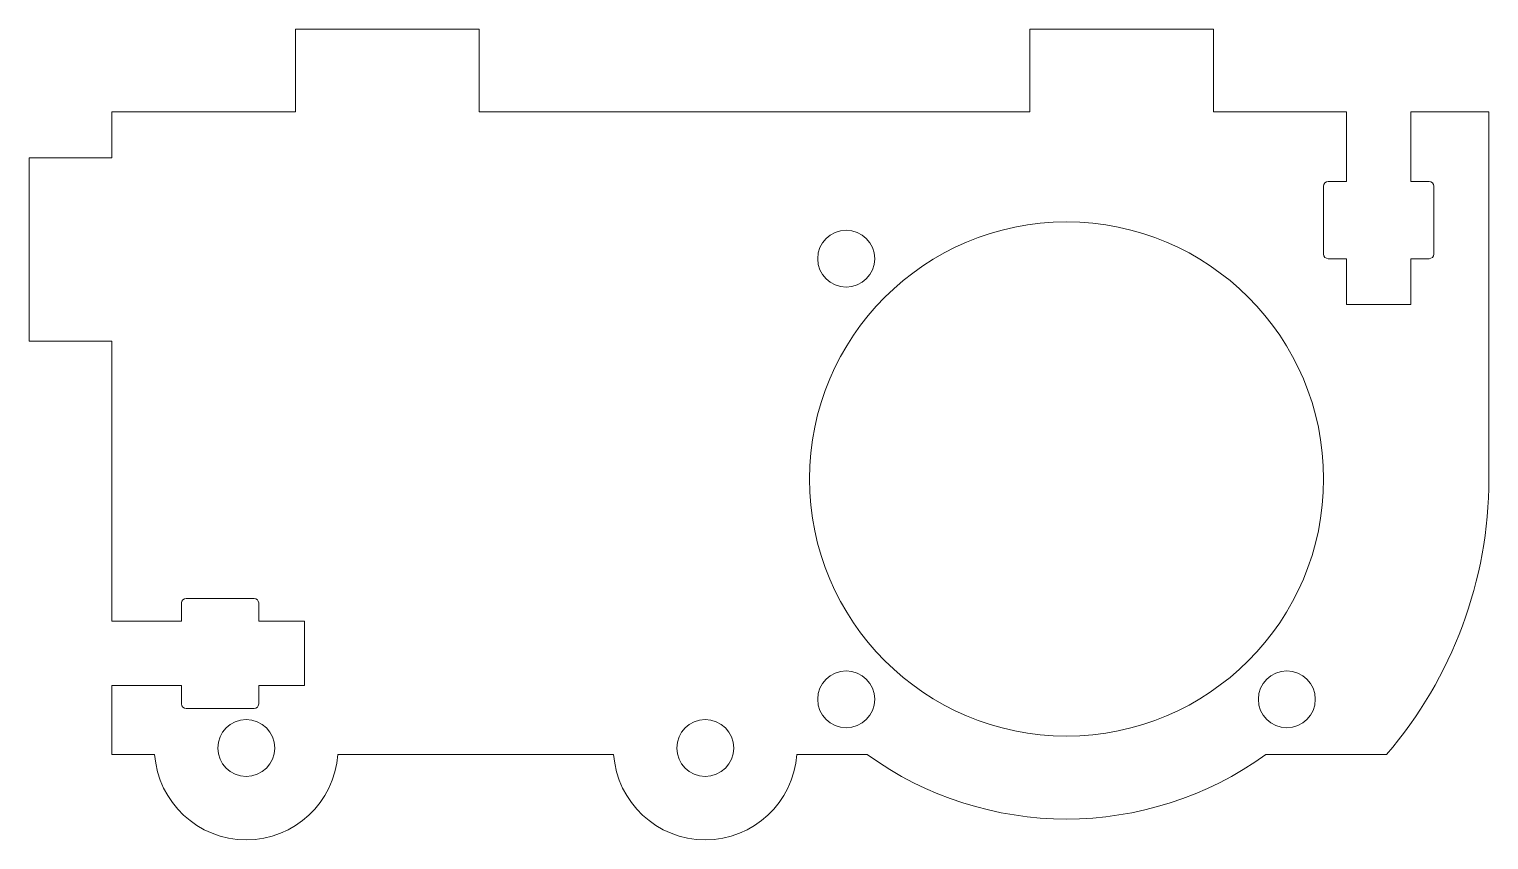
# Model space of a CAD drawing. Header units: millimetres. Extents: x -4.5 to 75, y -39.7 to 4.5.
import ezdxf

# ---------------------------------------------------------------- set-up
doc = ezdxf.new("R2010")
doc.units = ezdxf.units.MM

msp = doc.modelspace()

# ---------------------------------------------------------------- linework, layer by layer
at = {"color": 7, "linetype": 'Continuous', "lineweight": 15}
for p, q in [((20, 4.5), (10, 4.5)), ((10, 4.5), (10, 0)), ((20, 0), (20, 4.5)), ((60, 4.5), (50, 4.5)), ((50, 4.5), (50, 0)), ((60, 0), (60, 4.5)), ((10, 0), (0, 0)), ((0, 0), (0, -2.5)), ((50, 0), (20, 0)), ((67.25, 0), (60, 0)), ((67.25, 0), (67.25, -3.8)), ((75, 0), (70.75, 0)), ((70.75, -3.8), (70.75, 0)), ((75, -20), (75, 0)), ((0, -2.5), (-4.5, -2.5)), ((-4.5, -2.5), (-4.5, -12.5)), ((67.25, -3.8), (66.25, -3.8)), ((71.75, -3.8), (70.75, -3.8)), ((66, -4.05), (66, -7.75)), ((72, -7.75), (72, -4.05)), ((66.25, -8), (67.25, -8)), ((67.25, -8), (67.25, -10.5)), ((70.75, -8), (71.75, -8)), ((70.75, -10.5), (70.75, -8)), ((67.25, -10.5), (70.75, -10.5)), ((-4.5, -12.5), (0, -12.5)), ((0, -12.5), (0, -27.75)), ((3.8, -26.75), (3.8, -27.75)), ((7.75, -26.5), (4.05, -26.5)), ((8, -27.75), (8, -26.75)), ((3.8, -27.75), (0, -27.75)), ((10.5, -27.75), (8, -27.75)), ((10.5, -31.25), (10.5, -27.75)), ((0, -31.25), (3.8, -31.25)), ((0, -31.25), (0, -35)), ((3.8, -31.25), (3.8, -32.25)), ((8, -31.25), (10.5, -31.25)), ((8, -32.25), (8, -31.25)), ((4.05, -32.5), (7.75, -32.5)), ((0, -35), (2.334, -35)), ((12.31, -35), (27.334, -35)), ((37.31, -35), (41.137, -35)), ((62.863, -35), (69.436, -35))]:
    msp.add_line(p, q, dxfattribs=at)
for centre, radius in [((52, -20), 14), ((40, -8), 1.55), ((40, -32), 1.55), ((64, -32), 1.55), ((7.322, -34.653), 1.55), ((32.322, -34.653), 1.55)]:
    msp.add_circle(centre, radius, dxfattribs=at)
for centre, radius, start, end in [((66.25, -4.05), 0.25, 90, 180), ((71.75, -4.05), 0.25, 0, 90), ((66.25, -7.75), 0.25, 180, 270), ((71.75, -7.75), 0.25, 270, 0), ((52, -20), 23, 319.29429, 0), ((4.05, -26.75), 0.25, 90, 180), ((7.75, -26.75), 0.25, 0, 90), ((4.05, -32.25), 0.25, 180, 270), ((7.75, -32.25), 0.25, 270, 0), ((7.322, -34.653), 5, 183.98466, 356.01534), ((32.322, -34.653), 5, 183.98466, 356.01534), ((52, -20), 18.521, 234.0872, 305.9128)]:
    msp.add_arc(centre, radius, start, end, dxfattribs=at)

doc.saveas('drawing.dxf')
